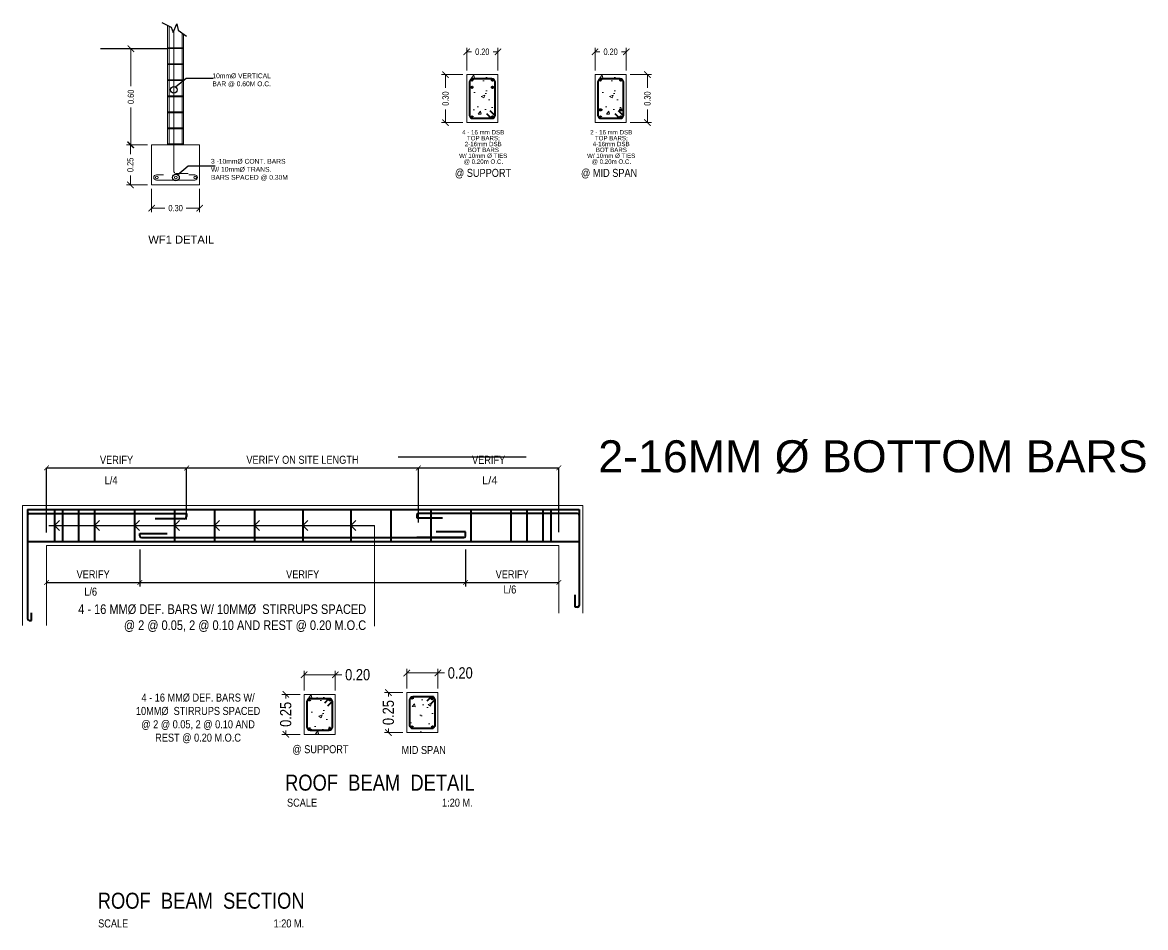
# Model space of a CAD drawing. Header units: metres. Extents: x -460 to 31334, y -1777 to 24987.
# Drawn here: x 163.02 to 170.03, y -801.39 to -795.74 of the extents above; entities that cross this region are included whole.
import ezdxf
from ezdxf import colors
from ezdxf.entities.mleader import LeaderData, LeaderLine
from ezdxf.math import Vec2, Vec3

# ---------------------------------------------------------------- set-up
doc = ezdxf.new("R2010")
doc.units = ezdxf.units.M
doc.header["$MEASUREMENT"] = 0
doc.linetypes.add('CENTER2', pattern=[1.125, 0.75, -0.125, 0.125, -0.125])
doc.layers.get('Defpoints').update_dxf_attribs({"color": 2})
for name, color, linetype in [('01 FURNITURE', 8, 'Continuous'), ('grid', 1, 'CENTER2'), ('text', 3, 'Continuous'), ('wall', 7, 'Continuous')]:
    doc.layers.add(name, color=color, linetype=linetype)
for name, color, linetype, lineweight in [('BARS', 1, 'Continuous', 5), ('DIM2', 1, 'Continuous', 9), ('HATCH', 2, 'Continuous', 5), ('s.roofbeam', 95, 'Continuous', 20), ('TXT', 3, 'Continuous', 30), ('WINDOW', 3, 'Continuous', 15)]:
    doc.layers.add(name, color=color, linetype=linetype, lineweight=lineweight)
doc.styles.add('1-20', font='ARIALN.TTF', dxfattribs={"height": 0.05})
doc.styles.add('ARND', font='')
doc.styles.add('rs', font='ARIALN.TTF')
doc.styles.get("Standard").update_dxf_attribs({"font": 'arial.ttf'})
doc.styles.get('ARND').set_extended_font_data('Arial Rounded MT Bold', bold=True)
doc.dimstyles.new('FOOTING', dxfattribs={"dimtxt": 0.07, "dimasz": 0.04, "dimexe": 0.025, "dimexo": 0.025, "dimgap": 0.025, "dimtad": 0, "dimzin": 0, "dimdsep": 46, "dimtxsty": 'rs', "dimblk": 'ARCHTICK', "dimcen": 0.025, "dimclrd": 106, "dimclre": 67, "dimclrt": 3, "dimadec": 0, "dimazin": 0, "dimtfac": 1, "dimtofl": 0, "dimtmove": 0, "dimatfit": 3, "dimldrblk": 'ARCHTICK', "dimfxl": 0.1, "dimtolj": 1, "dimtzin": 0, "dimlwd": 0, "dimlwe": 0, "dimarcsym": 0})
pattern_1 = [(50, (285.05972, -1113.30092), (0.215178055, -0.01882564), [0.0225, -0.2475]), (355, (285.05972, -1113.30092), (-0.0416254, 0.22565764), [0.018, -0.198]), (100.4514, (285.07765, -1113.3025), (0.17355281, 0.20683186), [0.01912206, -0.21034263]), (46.1842, (285.05972, -1113.24092), (0.32017231, -0.0496557), [0.03375, -0.37125]), (96.6356, (285.0864, -1113.24506), (0.2803988, 0.29223536), [0.0286831, -0.3155139]), (351.1842, (285.05972, -1113.24092), (0.28039858, 0.29223558), [0.027, -0.297]), (21, (285.08972, -1113.25592), (0.17907212, -0.12078567), [0.0225, -0.2475]), (326, (285.08972, -1113.25592), (0.0729946, 0.21754501), [0.018, -0.198]), (71.4514, (285.10464, -1113.26599), (0.25206679, 0.09675915), [0.01912206, -0.21034263]), (37.5, (285.05972, -1113.30092), (0.003647957, 0.099868156), [0, -0.1956, 0, -0.201, 0, -0.19875]), (7.5, (285.05972, -1113.30092), (0.07892086, 0.118323514), [0, -0.1146, 0, -0.1911, 0, -0.07575]), (327.5, (284.99282, -1113.30092), (0.16014673, -0.006766462), [0, -0.075, 0, -0.234, 0, -0.3105]), (317.5, (284.96282, -1113.30092), (0.17495585, 0.030031495), [0, -0.0975, 0, -0.1554, 0, -0.2205])]

# ---------------------------------------------------------------- blocks, each defined once
blk = doc.blocks.new('_ArchTick')
at = {"color": 0, "linetype": 'ByBlock', "const_width": 0.15}
blk.add_lwpolyline([(-0.5, -0.5), (0.5, 0.5)], dxfattribs=at)
blk = doc.blocks.new('*D320')
at = {"color": 67, "lineweight": 0, "transparency": 16777216}
for p, q in [((163.7985, -796.4992), (163.6659, -796.4992)), ((163.7985, -796.7492), (163.6659, -796.7492))]:
    blk.add_line(p, q, dxfattribs=at)
at = {"color": 106, "lineweight": 0, "transparency": 16777216}
for p, q in [((163.6909, -796.4992), (163.6909, -796.5576)), ((163.6909, -796.7492), (163.6909, -796.6907))]:
    blk.add_line(p, q, dxfattribs=at)
at = {"layer": 'Defpoints', "color": 0, "lineweight": 9, "transparency": 16777216}
for p in [(163.8235, -796.4992), (163.6909, -796.7492), (163.8235, -796.7492)]:
    blk.add_point(p, dxfattribs=at)
at = {"color": 106, "lineweight": 0, "transparency": 16777216, "xscale": 0.04, "yscale": 0.04, "zscale": 0.04}
for p, rotation in [((163.6909, -796.4992), 90), ((163.6909, -796.7492), 270)]:
    blk.add_blockref('_ArchTick', p, dxfattribs=dict(at, rotation=rotation))
at = {"color": 3, "transparency": 16777216, "insert": (163.6909, -796.6242), "char_height": 0.07, "attachment_point": 5, "rotation": 90, "style": 'rs'}
blk.add_mtext('\\A1;{\\H0.55556x;0.25}', dxfattribs=at)
blk = doc.blocks.new('*D321')
at = {"color": 67, "lineweight": 0, "transparency": 16777216}
for p, q in [((163.8235, -796.7742), (163.8235, -796.919)), ((164.1235, -796.7742), (164.1235, -796.919))]:
    blk.add_line(p, q, dxfattribs=at)
at = {"color": 106, "lineweight": 0, "transparency": 16777216}
for p, q in [((163.8235, -796.894), (163.9071, -796.894)), ((164.1235, -796.894), (164.0398, -796.894))]:
    blk.add_line(p, q, dxfattribs=at)
at = {"layer": 'Defpoints', "color": 0, "lineweight": 9, "transparency": 16777216}
for p in [(163.8235, -796.7492), (164.1235, -796.7492), (164.1235, -796.894)]:
    blk.add_point(p, dxfattribs=at)
at = {"color": 106, "lineweight": 0, "transparency": 16777216, "xscale": 0.04, "yscale": 0.04, "zscale": 0.04, "rotation": 180}
blk.add_blockref('_ArchTick', (163.8235, -796.894), dxfattribs=at)
at = {"color": 106, "lineweight": 0, "transparency": 16777216, "xscale": 0.04, "yscale": 0.04, "zscale": 0.04}
blk.add_blockref('_ArchTick', (164.1235, -796.894), dxfattribs=at)
at = {"color": 3, "transparency": 16777216, "insert": (163.9735, -796.894), "char_height": 0.07, "attachment_point": 5, "style": 'rs'}
blk.add_mtext('\\A1;{\\H0.55556x;0.30}', dxfattribs=at)
blk = doc.blocks.new('*D309')
at = {"color": 67, "lineweight": 0, "transparency": 16777216}
for p, q in [((163.7242, -795.8992), (163.6692, -795.8992)), ((163.7985, -796.4992), (163.6692, -796.4992))]:
    blk.add_line(p, q, dxfattribs=at)
at = {"color": 106, "lineweight": 0, "transparency": 16777216}
for p, q in [((163.6942, -795.8992), (163.6942, -796.1328)), ((163.6942, -796.4992), (163.6942, -796.2655))]:
    blk.add_line(p, q, dxfattribs=at)
at = {"layer": 'Defpoints', "color": 0, "lineweight": 9, "transparency": 16777216}
for p in [(163.6942, -795.8992), (163.7492, -795.8992), (163.8235, -796.4992)]:
    blk.add_point(p, dxfattribs=at)
at = {"color": 106, "lineweight": 0, "transparency": 16777216, "xscale": 0.04, "yscale": 0.04, "zscale": 0.04}
for p, rotation in [((163.6942, -795.8992), 90), ((163.6942, -796.4992), 270)]:
    blk.add_blockref('_ArchTick', p, dxfattribs=dict(at, rotation=rotation))
at = {"color": 3, "transparency": 16777216, "insert": (163.6942, -796.1992), "char_height": 0.07, "attachment_point": 5, "rotation": 90, "style": 'rs'}
blk.add_mtext('\\A1;{\\H0.55556x;0.60}', dxfattribs=at)
blk = doc.blocks.new('_Open90')
at = {"color": 0, "linetype": 'ByBlock', "lineweight": -2}
for p, q in [((0, 0), (-1, 0)), ((-0.5, 0.5), (0, 0)), ((0, 0), (-0.5, -0.5))]:
    blk.add_line(p, q, dxfattribs=at)
blk = doc.blocks.new('*D368')
at = {"layer": 'Defpoints', "color": 0, "lineweight": 9, "transparency": 16777216}
for p in [(164.9708, -799.8075), (164.7758, -799.9298), (164.9708, -799.9298)]:
    blk.add_point(p, dxfattribs=at)
at = {"layer": 'DIM2', "color": 67, "lineweight": 0, "transparency": 16777216}
for p, q in [((164.7758, -799.9048), (164.7758, -799.7825)), ((164.9708, -799.9048), (164.9708, -799.7825))]:
    blk.add_line(p, q, dxfattribs=at)
at = {"layer": 'DIM2', "color": 106, "lineweight": 0, "transparency": 16777216}
for p, q in [((164.7758, -799.8075), (164.9708, -799.8075)), ((164.9708, -799.8075), (165.0108, -799.8075))]:
    blk.add_line(p, q, dxfattribs=at)
at = {"layer": 'DIM2', "color": 106, "lineweight": 0, "transparency": 16777216, "xscale": 0.04, "yscale": 0.04, "zscale": 0.04, "rotation": 180}
blk.add_blockref('_ArchTick', (164.7758, -799.8075), dxfattribs=at)
at = {"layer": 'DIM2', "color": 106, "lineweight": 0, "transparency": 16777216, "xscale": 0.04, "yscale": 0.04, "zscale": 0.04}
blk.add_blockref('_ArchTick', (164.9708, -799.8075), dxfattribs=at)
at = {"layer": 'DIM2', "color": 3, "transparency": 16777216, "insert": (165.1102, -799.8075), "char_height": 0.07, "attachment_point": 5, "style": 'rs'}
blk.add_mtext('\\A1;0.20', dxfattribs=at)
blk = doc.blocks.new('*D369')
at = {"layer": 'Defpoints', "color": 0, "lineweight": 9, "transparency": 16777216}
for p in [(164.7758, -799.9298), (164.6613, -800.1798), (164.7758, -800.1798)]:
    blk.add_point(p, dxfattribs=at)
at = {"layer": 'DIM2', "color": 67, "lineweight": 0, "transparency": 16777216}
for p, q in [((164.7508, -799.9298), (164.6363, -799.9298)), ((164.7508, -800.1798), (164.6363, -800.1798))]:
    blk.add_line(p, q, dxfattribs=at)
at = {"layer": 'DIM2', "color": 106, "lineweight": 0, "transparency": 16777216}
for p, q in [((164.6613, -799.9298), (164.6613, -799.955)), ((164.6613, -800.1798), (164.6613, -800.1546))]:
    blk.add_line(p, q, dxfattribs=at)
at = {"layer": 'DIM2', "color": 106, "lineweight": 0, "transparency": 16777216, "xscale": 0.04, "yscale": 0.04, "zscale": 0.04}
for p, rotation in [((164.6613, -799.9298), 90), ((164.6613, -800.1798), 270)]:
    blk.add_blockref('_ArchTick', p, dxfattribs=dict(at, rotation=rotation))
at = {"layer": 'DIM2', "color": 3, "transparency": 16777216, "insert": (164.6613, -800.0548), "char_height": 0.07, "attachment_point": 5, "rotation": 90, "style": 'rs'}
blk.add_mtext('\\A1;0.25', dxfattribs=at)
blk = doc.blocks.new('*D370')
at = {"layer": 'Defpoints', "color": 0, "lineweight": 9, "transparency": 16777216}
for p in [(165.6117, -799.7964), (165.4167, -799.9187), (165.6117, -799.9187)]:
    blk.add_point(p, dxfattribs=at)
at = {"layer": 'DIM2', "color": 67, "lineweight": 0, "transparency": 16777216}
for p, q in [((165.4167, -799.8937), (165.4167, -799.7714)), ((165.6117, -799.8937), (165.6117, -799.7714))]:
    blk.add_line(p, q, dxfattribs=at)
at = {"layer": 'DIM2', "color": 106, "lineweight": 0, "transparency": 16777216}
for p, q in [((165.4167, -799.7964), (165.6117, -799.7964)), ((165.6117, -799.7964), (165.6517, -799.7964))]:
    blk.add_line(p, q, dxfattribs=at)
at = {"layer": 'DIM2', "color": 106, "lineweight": 0, "transparency": 16777216, "xscale": 0.04, "yscale": 0.04, "zscale": 0.04, "rotation": 180}
blk.add_blockref('_ArchTick', (165.4167, -799.7964), dxfattribs=at)
at = {"layer": 'DIM2', "color": 106, "lineweight": 0, "transparency": 16777216, "xscale": 0.04, "yscale": 0.04, "zscale": 0.04}
blk.add_blockref('_ArchTick', (165.6117, -799.7964), dxfattribs=at)
at = {"layer": 'DIM2', "color": 3, "transparency": 16777216, "insert": (165.7511, -799.7964), "char_height": 0.07, "attachment_point": 5, "style": 'rs'}
blk.add_mtext('\\A1;0.20', dxfattribs=at)
blk = doc.blocks.new('*D371')
at = {"layer": 'Defpoints', "color": 0, "lineweight": 9, "transparency": 16777216}
for p in [(165.4167, -799.9187), (165.3022, -800.1686), (165.4167, -800.1686)]:
    blk.add_point(p, dxfattribs=at)
at = {"layer": 'DIM2', "color": 67, "lineweight": 0, "transparency": 16777216}
for p, q in [((165.3917, -799.9187), (165.2772, -799.9187)), ((165.3917, -800.1686), (165.2772, -800.1686))]:
    blk.add_line(p, q, dxfattribs=at)
at = {"layer": 'DIM2', "color": 106, "lineweight": 0, "transparency": 16777216}
for p, q in [((165.3022, -799.9187), (165.3022, -799.9439)), ((165.3022, -800.1686), (165.3022, -800.1434))]:
    blk.add_line(p, q, dxfattribs=at)
at = {"layer": 'DIM2', "color": 106, "lineweight": 0, "transparency": 16777216, "xscale": 0.04, "yscale": 0.04, "zscale": 0.04}
for p, rotation in [((165.3022, -799.9187), 90), ((165.3022, -800.1686), 270)]:
    blk.add_blockref('_ArchTick', p, dxfattribs=dict(at, rotation=rotation))
at = {"layer": 'DIM2', "color": 3, "transparency": 16777216, "insert": (165.3022, -800.0437), "char_height": 0.07, "attachment_point": 5, "rotation": 90, "style": 'rs'}
blk.add_mtext('\\A1;0.25', dxfattribs=at)
blk = doc.blocks.new('*D644')
at = {"color": 67, "lineweight": 0, "transparency": 16777216}
for p, q in [((165.7913, -796.0355), (165.7913, -795.8931)), ((165.9863, -796.0355), (165.9863, -795.8931))]:
    blk.add_line(p, q, dxfattribs=at)
at = {"color": 106, "lineweight": 0, "transparency": 16777216}
for p, q in [((165.7913, -795.9181), (165.8213, -795.9181)), ((165.9863, -795.9181), (165.9564, -795.9181))]:
    blk.add_line(p, q, dxfattribs=at)
at = {"layer": 'Defpoints', "color": 0, "transparency": 16777216}
for p in [(165.9863, -795.9181), (165.7913, -796.0605), (165.9863, -796.0605)]:
    blk.add_point(p, dxfattribs=at)
at = {"color": 106, "lineweight": 0, "transparency": 16777216, "xscale": 0.04, "yscale": 0.04, "zscale": 0.04, "rotation": 180}
blk.add_blockref('_ArchTick', (165.7913, -795.9181), dxfattribs=at)
at = {"color": 106, "lineweight": 0, "transparency": 16777216, "xscale": 0.04, "yscale": 0.04, "zscale": 0.04}
blk.add_blockref('_ArchTick', (165.9863, -795.9181), dxfattribs=at)
at = {"color": 3, "transparency": 16777216, "insert": (165.8888, -795.9181), "char_height": 0.07, "attachment_point": 5, "style": 'rs'}
blk.add_mtext('\\A1;{\\H0.57143x;0.20}', dxfattribs=at)
blk = doc.blocks.new('*D645')
at = {"color": 67, "lineweight": 0, "transparency": 16777216}
for p, q in [((165.7663, -796.0605), (165.6343, -796.0605)), ((165.7663, -796.3605), (165.6343, -796.3605))]:
    blk.add_line(p, q, dxfattribs=at)
at = {"color": 106, "lineweight": 0, "transparency": 16777216}
for p, q in [((165.6593, -796.0605), (165.6593, -796.143)), ((165.6593, -796.3605), (165.6593, -796.2781))]:
    blk.add_line(p, q, dxfattribs=at)
at = {"layer": 'Defpoints', "color": 0, "transparency": 16777216}
for p in [(165.7913, -796.0605), (165.6593, -796.3605), (165.7913, -796.3605)]:
    blk.add_point(p, dxfattribs=at)
at = {"color": 106, "lineweight": 0, "transparency": 16777216, "xscale": 0.04, "yscale": 0.04, "zscale": 0.04}
for p, rotation in [((165.6593, -796.0605), 90), ((165.6593, -796.3605), 270)]:
    blk.add_blockref('_ArchTick', p, dxfattribs=dict(at, rotation=rotation))
at = {"color": 3, "transparency": 16777216, "insert": (165.6593, -796.2105), "char_height": 0.07, "attachment_point": 5, "rotation": 90, "style": 'rs'}
blk.add_mtext('\\A1;{\\H0.57143x;0.30}', dxfattribs=at)
blk = doc.blocks.new('_None')
blk = doc.blocks.new('*D1059')
at = {"color": 67, "lineweight": 0, "transparency": 16777216}
for p, q in [((166.5928, -796.0355), (166.5928, -795.8931)), ((166.7878, -796.0355), (166.7878, -795.8931))]:
    blk.add_line(p, q, dxfattribs=at)
at = {"color": 106, "lineweight": 0, "transparency": 16777216}
for p, q in [((166.5928, -795.9181), (166.6227, -795.9181)), ((166.7878, -795.9181), (166.7578, -795.9181))]:
    blk.add_line(p, q, dxfattribs=at)
at = {"layer": 'Defpoints', "color": 0, "transparency": 16777216}
for p in [(166.7878, -795.9181), (166.5928, -796.0605), (166.7878, -796.0605)]:
    blk.add_point(p, dxfattribs=at)
at = {"color": 106, "lineweight": 0, "transparency": 16777216, "xscale": 0.04, "yscale": 0.04, "zscale": 0.04, "rotation": 180}
blk.add_blockref('_ArchTick', (166.5928, -795.9181), dxfattribs=at)
at = {"color": 106, "lineweight": 0, "transparency": 16777216, "xscale": 0.04, "yscale": 0.04, "zscale": 0.04}
blk.add_blockref('_ArchTick', (166.7878, -795.9181), dxfattribs=at)
at = {"color": 3, "transparency": 16777216, "insert": (166.6903, -795.9181), "char_height": 0.07, "attachment_point": 5, "style": 'rs'}
blk.add_mtext('\\A1;{\\H0.57143x;0.20}', dxfattribs=at)
blk = doc.blocks.new('*D1060')
at = {"color": 67, "lineweight": 0, "transparency": 16777216}
for p, q in [((166.8128, -796.0605), (166.9448, -796.0605)), ((166.8128, -796.3605), (166.9448, -796.3605))]:
    blk.add_line(p, q, dxfattribs=at)
at = {"color": 106, "lineweight": 0, "transparency": 16777216}
for p, q in [((166.9198, -796.0605), (166.9198, -796.143)), ((166.9198, -796.3605), (166.9198, -796.2781))]:
    blk.add_line(p, q, dxfattribs=at)
at = {"layer": 'Defpoints', "color": 0, "transparency": 16777216}
for p in [(166.7878, -796.0605), (166.7878, -796.3605), (166.9198, -796.3605)]:
    blk.add_point(p, dxfattribs=at)
at = {"color": 106, "lineweight": 0, "transparency": 16777216, "xscale": 0.04, "yscale": 0.04, "zscale": 0.04}
for p, rotation in [((166.9198, -796.0605), 90), ((166.9198, -796.3605), 270)]:
    blk.add_blockref('_ArchTick', p, dxfattribs=dict(at, rotation=rotation))
at = {"color": 3, "transparency": 16777216, "insert": (166.9198, -796.2105), "char_height": 0.07, "attachment_point": 5, "rotation": 90, "style": 'rs'}
blk.add_mtext('\\A1;{\\H0.57143x;0.30}', dxfattribs=at)

msp = doc.modelspace()

# ---------------------------------------------------------------- hatches: boundary and pattern name
at = {"layer": 'HATCH', "linetype": 'Continuous'}
h = msp.add_hatch(dxfattribs=at)
h.set_pattern_fill('AR-CONC', color=256, scale=0.03, style=0)
h.set_pattern_definition([(50, (286.07527, -1109.43166), (0.215178055, -0.01882564), [0.0225, -0.2475]), (355, (286.07527, -1109.43166), (-0.0416254, 0.22565764), [0.018, -0.198]), (100.4514, (286.0932, -1109.43323), (0.17355281, 0.20683186), [0.01912206, -0.21034263]), (46.1842, (286.07527, -1109.37166), (0.32017231, -0.0496557), [0.03375, -0.37125]), (96.6356, (286.10195, -1109.3758), (0.2803988, 0.29223536), [0.0286831, -0.3155139]), (351.1842, (286.07527, -1109.37166), (0.28039858, 0.29223558), [0.027, -0.297]), (21, (286.10527, -1109.38666), (0.17907212, -0.12078567), [0.0225, -0.2475]), (326, (286.10527, -1109.38666), (0.0729946, 0.21754501), [0.018, -0.198]), (71.4514, (286.1202, -1109.39673), (0.25206679, 0.09675915), [0.01912206, -0.21034263]), (37.5, (286.07527, -1109.43166), (0.003647957, 0.099868156), [0, -0.1956, 0, -0.201, 0, -0.19875]), (7.5, (286.07527, -1109.43166), (0.07892086, 0.118323514), [0, -0.1146, 0, -0.1911, 0, -0.07575]), (327.5, (286.00837, -1109.43166), (0.16014673, -0.006766462), [0, -0.075, 0, -0.234, 0, -0.3105]), (317.5, (285.97837, -1109.43166), (0.17495585, 0.030031495), [0, -0.0975, 0, -0.1554, 0, -0.2205])])
h.paths.add_polyline_path([(165.79131, -796.36052), (165.98631, -796.36054), (165.98631, -796.06054), (165.79131, -796.06054)])
h = msp.add_hatch(color=8, dxfattribs=at)
h.set_gradient(color1=(128, 128, 128), one_color=1, tint=1)
h.paths.add_polyline_path([(165.82976, -796.09457, 1), (165.81976, -796.09457, 1)])
h.paths.add_polyline_path([(165.95786, -796.09457, 1), (165.94786, -796.09457, 1)])
h = msp.add_hatch(dxfattribs=at)
h.set_pattern_fill('AR-CONC', color=256, scale=0.03, style=0)
h.set_pattern_definition([(50, (286.87672, -1109.43166), (0.215178055, -0.01882564), [0.0225, -0.2475]), (355, (286.87672, -1109.43166), (-0.0416254, 0.22565764), [0.018, -0.198]), (100.4514, (286.89465, -1109.43323), (0.17355281, 0.20683186), [0.01912206, -0.21034263]), (46.1842, (286.87672, -1109.37166), (0.32017231, -0.0496557), [0.03375, -0.37125]), (96.6356, (286.9034, -1109.3758), (0.2803988, 0.29223536), [0.0286831, -0.3155139]), (351.1842, (286.8767, -1109.37166), (0.28039858, 0.29223558), [0.027, -0.297]), (21, (286.90672, -1109.38666), (0.17907212, -0.12078567), [0.0225, -0.2475]), (326, (286.90672, -1109.38666), (0.0729946, 0.21754501), [0.018, -0.198]), (71.4514, (286.92164, -1109.39673), (0.25206679, 0.09675915), [0.01912206, -0.21034263]), (37.5, (286.87672, -1109.43166), (0.003647957, 0.099868156), [0, -0.1956, 0, -0.201, 0, -0.19875]), (7.5, (286.87672, -1109.43166), (0.07892086, 0.118323514), [0, -0.1146, 0, -0.1911, 0, -0.07575]), (327.5, (286.80982, -1109.43166), (0.16014673, -0.006766462), [0, -0.075, 0, -0.234, 0, -0.3105]), (317.5, (286.77982, -1109.43166), (0.17495585, 0.030031495), [0, -0.0975, 0, -0.1554, 0, -0.2205])])
h.paths.add_polyline_path([(166.59276, -796.36052), (166.78776, -796.36054), (166.78776, -796.06054), (166.59276, -796.06054)])
h = msp.add_hatch(color=8, dxfattribs=at)
h.set_gradient(color1=(128, 128, 128), one_color=1, tint=1)
h.paths.add_polyline_path([(166.63121, -796.09457, 1), (166.62121, -796.09457, 1)])
h.paths.add_polyline_path([(166.75931, -796.09457, 1), (166.74931, -796.09457, 1)])
h = msp.add_hatch(color=8, dxfattribs=at)
h.set_gradient(color1=(128, 128, 128), one_color=1, tint=1)
h.paths.add_polyline_path([(165.82976, -796.14055, 1), (165.81976, -796.14055, 1)])
h.paths.add_polyline_path([(165.95786, -796.14055, 1), (165.94786, -796.14055, 1)])
h = msp.add_hatch(color=8, dxfattribs=at)
h.set_gradient(color1=(128, 128, 128), one_color=1, tint=1)
h.paths.add_polyline_path([(165.82976, -796.32589, 1), (165.81976, -796.32589, 1)])
h = msp.add_hatch(dxfattribs=at)
h.set_pattern_fill('ANSI31', color=256, style=0)
h.set_pattern_definition([(45, (286.07527, -1109.48166), (-0.088388348, 0.088388348), [])])
h.paths.add_polyline_path([(165.95786, -796.32589, 1), (165.94786, -796.32589, 1)])
h = msp.add_hatch(color=8, dxfattribs=at)
h.set_gradient(color1=(128, 128, 128), one_color=1, tint=1)
h.paths.add_polyline_path([(165.95786, -796.32589, 1), (165.94786, -796.32589, 1)])
h = msp.add_hatch(color=8, dxfattribs=at)
h.set_gradient(color1=(128, 128, 128), one_color=1, tint=1)
h.paths.add_polyline_path([(166.63121, -796.28053, -1), (166.62121, -796.28053, -1)])
h.paths.add_polyline_path([(166.75931, -796.28053, -1), (166.74931, -796.28053, -1)])
h = msp.add_hatch(color=8, dxfattribs=at)
h.set_gradient(color1=(128, 128, 128), one_color=1, tint=1)
h.paths.add_polyline_path([(166.63121, -796.32589, 1), (166.62121, -796.32589, 1)])
h = msp.add_hatch(dxfattribs=at)
h.set_pattern_fill('ANSI31', color=256, style=0)
h.set_pattern_definition([(45, (286.87672, -1109.48166), (-0.088388348, 0.088388348), [])])
h.paths.add_polyline_path([(166.75931, -796.32589, 1), (166.74931, -796.32589, 1)])
h = msp.add_hatch(color=8, dxfattribs=at)
h.set_gradient(color1=(128, 128, 128), one_color=1, tint=1)
h.paths.add_polyline_path([(166.75931, -796.32589, 1), (166.74931, -796.32589, 1)])
h = msp.add_hatch(dxfattribs=at)
h.set_pattern_fill('AR-CONC', color=256, scale=0.03, style=0)
h.set_pattern_definition(pattern_1)
h.paths.add_polyline_path([(164.77576, -800.17978), (164.97076, -800.1798), (164.97076, -799.9298), (164.77576, -799.9298)])
h = msp.add_hatch(color=8, dxfattribs=at)
h.set_gradient(color1=(128, 128, 128), one_color=1, tint=1)
h.paths.add_polyline_path([(164.81421, -799.96383, 1), (164.80421, -799.96383, 1)])
h.paths.add_polyline_path([(164.94232, -799.96383, 1), (164.93232, -799.96383, 1)])
h = msp.add_hatch(dxfattribs=at)
h.set_pattern_fill('AR-CONC', color=256, scale=0.03, style=0)
h.set_pattern_definition(pattern_1)
h.paths.add_polyline_path([(165.41666, -800.16864), (165.61166, -800.16867), (165.61166, -799.91867), (165.41666, -799.91867)])
h = msp.add_hatch(color=8, dxfattribs=at)
h.set_gradient(color1=(128, 128, 128), one_color=1, tint=1)
h.paths.add_polyline_path([(165.45511, -799.95269, 1), (165.44511, -799.95269, 1)])
h = msp.add_hatch(color=8, dxfattribs=at)
h.set_gradient(color1=(128, 128, 128), one_color=1, tint=1)
h.paths.add_polyline_path([(165.58085, -799.9571, 1), (165.57085, -799.9571, 1)])
h = msp.add_hatch(color=8, dxfattribs=at)
h.set_gradient(color1=(128, 128, 128), one_color=1, tint=1)
h.paths.add_polyline_path([(164.81421, -800.14515, 1), (164.80421, -800.14515, 1)])
h = msp.add_hatch(dxfattribs=at)
h.set_pattern_fill('ANSI31', color=256, style=0)
h.set_pattern_definition([(45, (285.05972, -1113.30092), (-0.088388348, 0.088388348), [])])
h.paths.add_polyline_path([(164.94232, -800.14515, 1), (164.93232, -800.14515, 1)])
h = msp.add_hatch(color=8, dxfattribs=at)
h.set_gradient(color1=(128, 128, 128), one_color=1, tint=1)
h.paths.add_polyline_path([(164.94232, -800.14515, 1), (164.93232, -800.14515, 1)])
h = msp.add_hatch(color=8, dxfattribs=at)
h.set_gradient(color1=(128, 128, 128), one_color=1, tint=1)
h.paths.add_polyline_path([(165.45511, -800.13402, 1), (165.44511, -800.13402, 1)])
h.paths.add_polyline_path([(165.58322, -800.13402, 1), (165.57322, -800.13402, 1)])

# ---------------------------------------------------------------- linework, layer by layer
at = {"color": 1}
for p, q in [((163.16709, -798.51616), (164.04209, -798.51616)), ((163.16709, -798.9192), (163.16709, -798.51616)), ((164.04209, -798.51616), (165.48959, -798.51616)), ((164.04209, -798.68546), (164.04209, -798.51616)), ((164.04209, -798.83882), (164.04209, -798.51616)), ((165.48959, -798.51616), (166.36709, -798.51616)), ((165.48959, -798.68546), (165.48959, -798.51616)), ((165.48959, -798.85793), (165.48959, -798.51616)), ((166.36709, -798.917), (166.36709, -798.51616)), ((163.75009, -799.02537), (163.75009, -799.25583)), ((163.75009, -799.02537), (163.75009, -799.25583)), ((165.78409, -799.02537), (165.78409, -799.25583)), ((165.78409, -799.02537), (165.78409, -799.25583)), ((163.16709, -799.23083), (163.75009, -799.23083)), ((163.75009, -799.23083), (165.78409, -799.23083)), ((165.78409, -799.23083), (166.36709, -799.23083))]:
    msp.add_line(p, q, dxfattribs=at)
at = {"layer": '01 FURNITURE'}
for p, q in [((163.88733, -795.735), (163.94494, -795.76415)), ((163.94494, -795.76415), (163.95799, -795.79714)), ((163.95799, -795.79714), (163.98103, -795.74421)), ((163.98103, -795.74421), (163.99025, -795.78256)), ((163.99025, -795.78256), (164.04171, -795.82092)), ((163.92347, -795.89918), (163.50357, -795.89918)), ((163.97269, -796.13787), (164.03907, -796.08304)), ((164.03907, -796.08304), (164.20734, -796.08304)), ((163.98583, -796.68529), (164.05221, -796.63046)), ((164.05221, -796.63046), (164.22048, -796.63046))]:
    msp.add_line(p, q, dxfattribs=at)
for centre in [(163.96243, -796.1559), (163.97557, -796.70332)]:
    msp.add_circle(centre, 0.02075, dxfattribs=at)
at = {"layer": 'BARS'}
for centre, radius in [((163.85557, -796.70332), 0.00838), ((163.97557, -796.70332), 0.00836), ((164.09557, -796.70332), 0.00791)]:
    msp.add_circle(centre, radius, dxfattribs=at)
at = {"layer": 'DIM2'}
msp.add_line((165.21481, -798.87579), (165.21481, -799.50396), dxfattribs=at)
at = {"layer": 'grid', "linetype": 'Continuous'}
msp.add_line((163.18235, -798.87579), (165.21481, -798.87579), dxfattribs=at)
at = {"layer": 's.roofbeam'}
for p, q in [((163.92347, -796.49918), (163.92347, -795.75329)), ((163.93347, -796.49918), (163.93347, -795.75835)), ((163.96243, -796.66224), (163.96243, -795.78695)), ((164.01347, -796.49918), (164.01347, -795.79987)), ((164.02347, -796.49918), (164.02347, -795.80732)), ((163.92347, -795.89327), (164.02347, -795.89327)), ((163.92347, -795.89827), (164.02347, -795.89827)), ((163.92347, -795.99327), (164.02347, -795.99327)), ((163.92347, -795.99827), (164.02347, -795.99827)), ((163.92347, -796.09327), (164.02347, -796.09327)), ((163.92347, -796.09827), (164.02347, -796.09827)), ((163.92347, -796.19327), (164.02347, -796.19327)), ((163.92347, -796.19827), (164.02347, -796.19827)), ((163.92347, -796.29327), (164.02347, -796.29327)), ((163.92347, -796.29827), (164.02347, -796.29827)), ((163.92347, -796.39327), (164.02347, -796.39327)), ((163.92347, -796.39827), (164.02347, -796.39827)), ((163.92347, -796.49327), (164.02347, -796.49327)), ((163.92347, -796.49827), (164.02347, -796.49827))]:
    msp.add_line(p, q, dxfattribs=at)
msp.add_lwpolyline([(163.82347, -796.74918), (164.12347, -796.74918), (164.12347, -796.49918), (163.82347, -796.49918)], close=True, dxfattribs=at)
for points in [[(163.9744, -796.67724), (164.05208, -796.67724)], [(163.85347, -796.68604), (163.8978, -796.68604)], [(163.85347, -796.71918), (164.09347, -796.71918)], [(164.05537, -796.68604), (164.09347, -796.68604)]]:
    msp.add_lwpolyline(points, dxfattribs=at)
for centre, radius, start, end in [((163.97781, -796.66224), 0.01539, 180, 257.174586), ((163.85347, -796.70261), 0.01657, 90, 270), ((164.09347, -796.70261), 0.01657, 270, 90)]:
    msp.add_arc(centre, radius, start, end, dxfattribs=at)
at = {"layer": 'wall', "lineweight": 40}
for p, q in [((165.94631, -796.33554), (165.91801, -796.30638)), ((165.96631, -796.31554), (165.93801, -796.28638)), ((166.74776, -796.33554), (166.71946, -796.30638)), ((166.76776, -796.31554), (166.73946, -796.28638)), ((163.04926, -798.77537), (166.49358, -798.77537)), ((163.04926, -798.77537), (163.04926, -799.45823)), ((163.21709, -798.77537), (163.21709, -798.97537)), ((163.26709, -798.77537), (163.26709, -798.97537)), ((163.36709, -798.77537), (163.36709, -798.97537)), ((163.46709, -798.77537), (163.46709, -798.97537)), ((163.71709, -798.77537), (163.71709, -798.97537)), ((163.71709, -798.77537), (163.71709, -798.97537)), ((163.96709, -798.77537), (163.96709, -798.97537)), ((164.21709, -798.77537), (164.21709, -798.97537)), ((164.46709, -798.77537), (164.46709, -798.97537)), ((164.76701, -798.77537), (164.76701, -798.97537)), ((165.06709, -798.77537), (165.06709, -798.97537)), ((165.31709, -798.77537), (165.31709, -798.97537)), ((165.56709, -798.77537), (165.56709, -798.97537)), ((165.81709, -798.77537), (165.81709, -798.97537)), ((166.06709, -798.77537), (166.06709, -798.97537)), ((166.16709, -798.77537), (166.16709, -798.97537)), ((166.26709, -798.77537), (166.26709, -798.97537)), ((166.31709, -798.77537), (166.31709, -798.97537)), ((166.49358, -798.77537), (166.49358, -799.37495)), ((163.05926, -798.80037), (164.04209, -798.80037)), ((164.02488, -798.83365), (163.84603, -798.83365)), ((164.04209, -798.80037), (164.04209, -798.82009)), ((164.04209, -798.82009), (164.04209, -798.80037)), ((165.47959, -798.81037), (165.47959, -798.82714)), ((165.47959, -798.82714), (165.64091, -798.82714)), ((166.48358, -798.80037), (165.48959, -798.80037)), ((165.78409, -798.91595), (165.59974, -798.91595)), ((165.78409, -798.94037), (165.78409, -798.91595)), ((163.04926, -798.97537), (166.49358, -798.97537)), ((163.75009, -798.94037), (163.75009, -798.92462)), ((163.75009, -798.92462), (163.91975, -798.92462)), ((163.76009, -798.95037), (164.04209, -798.95037)), ((163.76009, -798.95037), (165.77409, -798.95037)), ((165.77409, -798.95037), (165.47959, -798.95037)), ((166.46799, -799.38495), (166.46799, -799.30824)), ((166.48358, -799.38495), (166.46799, -799.38495)), ((163.05926, -799.46823), (163.07271, -799.46823)), ((163.07271, -799.46823), (163.07271, -799.42135)), ((164.93076, -799.9548), (164.90247, -799.98397)), ((164.95076, -799.9748), (164.92247, -800.00397)), ((165.57166, -799.94367), (165.54337, -799.97283)), ((165.59166, -799.96367), (165.56337, -799.99283))]:
    msp.add_line(p, q, dxfattribs=at)
for points in [[(165.96631, -796.31554, -0.4142136), (165.94631, -796.33554), (165.83131, -796.33554, -0.4142136), (165.81131, -796.31554), (165.81131, -796.10554, -0.4142136), (165.83131, -796.08554), (165.94631, -796.08554, -0.4142136), (165.96631, -796.10554)], [(166.76776, -796.31554, -0.4142136), (166.74776, -796.33554), (166.63276, -796.33554, -0.4142136), (166.61276, -796.31554), (166.61276, -796.10554, -0.4142136), (166.63276, -796.08554), (166.74776, -796.08554, -0.4142136), (166.76776, -796.10554)], [(164.81576, -799.9548), (164.93076, -799.9548, -0.4142136), (164.95076, -799.9748), (164.95076, -800.1348, -0.4142136), (164.93076, -800.1548), (164.81576, -800.1548, -0.4142136), (164.79576, -800.1348), (164.79576, -799.9748, -0.4142136)], [(165.45666, -799.94367), (165.57166, -799.94367, -0.4142136), (165.59166, -799.96367), (165.59166, -800.12367, -0.4142136), (165.57166, -800.14367), (165.45666, -800.14367, -0.4142136), (165.43666, -800.12367), (165.43666, -799.96367, -0.4142136)]]:
    msp.add_lwpolyline(points, format="xyb", close=True, dxfattribs=at)
for centre in [(165.82476, -796.09457), (165.95286, -796.09457), (166.62621, -796.09457), (166.75431, -796.09457), (165.82476, -796.14055), (165.95286, -796.14055), (165.82476, -796.32589), (165.95286, -796.32589), (166.62621, -796.28053), (166.62621, -796.32589), (166.75431, -796.28053), (166.75431, -796.32589), (164.80921, -799.96383), (164.93732, -799.96383), (165.45011, -799.95269), (165.57585, -799.9571), (164.80921, -800.14515), (164.93732, -800.14515), (165.45011, -800.13402), (165.57822, -800.13402)]:
    msp.add_circle(centre, 0.005, dxfattribs=at)
for centre, radius, start, end in [((163.05926, -798.81037), 0.01, 90, 180), ((164.02038, -798.81023), 0.02385, 280.891203, 335.586751), ((165.48959, -798.81037), 0.01, 90, 180), ((166.48358, -798.81037), 0.01, 0, 90), ((163.76009, -798.94037), 0.01, 180, 270), ((165.77409, -798.94037), 0.01, 270, 0), ((166.48358, -799.37495), 0.01, 270, 0), ((163.05926, -799.45823), 0.01, 180, 270)]:
    msp.add_arc(centre, radius, start, end, dxfattribs=at)
at = {"layer": 'WINDOW'}
for p, q in [((165.79131, -796.31052), (165.79131, -796.06052)), ((165.79131, -796.36052), (165.79131, -796.06052)), ((165.79131, -796.06054), (165.98631, -796.06054)), ((165.98631, -796.06054), (165.98631, -796.31054)), ((165.98631, -796.06054), (165.98631, -796.36054)), ((166.59276, -796.31052), (166.59276, -796.06052)), ((166.59276, -796.36052), (166.59276, -796.06052)), ((166.59276, -796.06054), (166.78776, -796.06054)), ((166.78776, -796.06054), (166.78776, -796.31054)), ((166.78776, -796.06054), (166.78776, -796.36054)), ((165.98631, -796.36054), (165.79131, -796.36052)), ((166.78776, -796.36054), (166.59276, -796.36052)), ((163.01709, -798.75037), (166.51709, -798.75037)), ((163.01709, -798.75037), (163.01709, -799.49942)), ((166.51709, -798.75037), (166.51709, -799.42387)), ((163.16709, -799.00037), (166.36709, -799.00037)), ((163.16709, -799.00037), (163.16709, -799.49942)), ((166.36709, -799.00037), (166.36709, -799.42387)), ((166.36709, -799.02537), (166.36709, -799.25583)), ((164.77576, -800.17978), (164.77576, -799.92978)), ((164.77576, -800.17978), (164.77576, -799.92978)), ((164.77576, -799.9298), (164.97076, -799.9298)), ((164.97076, -799.9298), (164.97076, -800.1798)), ((164.97076, -799.9298), (164.97076, -800.1798)), ((165.41666, -800.16864), (165.41666, -799.91864)), ((165.41666, -800.16864), (165.41666, -799.91864)), ((165.41666, -799.91867), (165.61166, -799.91867)), ((165.61166, -799.91867), (165.61166, -800.16867)), ((165.61166, -799.91867), (165.61166, -800.16867)), ((164.97076, -800.1798), (164.77576, -800.17978)), ((165.61166, -800.16867), (165.41666, -800.16864))]:
    msp.add_line(p, q, dxfattribs=at)
at = {"layer": 'WINDOW', "color": 1}
msp.add_line((163.16709, -799.02537), (163.16709, -799.25583), dxfattribs=at)

# ---------------------------------------------------------------- block references
at = {"color": 1, "rotation": 180}
for name, p, xscale, yscale, zscale in [('_ArchTick', (163.16709, -798.51616), 0.02999999999997272, 0.02999999999997272, 0.02999999999997272), ('_ArchTick', (164.04209, -798.51616), 0.02999999999997272, 0.02999999999997272, 0.02999999999997272), ('_ArchTick', (165.48959, -798.51616), 0.02999999999997272, 0.02999999999997272, 0.02999999999997272), ('_Open90', (163.21709, -798.87579), 0.0625, 0.0625, 0.0625), ('_Open90', (163.46709, -798.87579), 0.0625, 0.0625, 0.0625), ('_Open90', (163.71709, -798.87579), 0.0625, 0.0625, 0.0625), ('_Open90', (163.96709, -798.87579), 0.0625, 0.0625, 0.0625), ('_Open90', (164.21709, -798.87579), 0.0625, 0.0625, 0.0625), ('_Open90', (164.46709, -798.87579), 0.0625, 0.0625, 0.0625), ('_Open90', (164.76701, -798.87579), 0.0625, 0.0625, 0.0625), ('_Open90', (165.06709, -798.87579), 0.0625, 0.0625, 0.0625), ('_ArchTick', (163.16709, -799.23083), 0.02999999999997272, 0.02999999999997272, 0.02999999999997272), ('_ArchTick', (163.75009, -799.23083), 0.02999999999997272, 0.02999999999997272, 0.02999999999997272), ('_ArchTick', (165.78409, -799.23083), 0.02999999999997272, 0.02999999999997272, 0.02999999999997272)]:
    msp.add_blockref(name, p, dxfattribs=dict(at, xscale=xscale, yscale=yscale, zscale=zscale))
at = {"color": 1, "xscale": 0.02999999999997272, "yscale": 0.02999999999997272, "zscale": 0.02999999999997272}
for p in [(164.04209, -798.51616), (165.48959, -798.51616), (166.36709, -798.51616), (163.75009, -799.23083), (165.78409, -799.23083), (166.36709, -799.23083)]:
    msp.add_blockref('_ArchTick', p, dxfattribs=at)

# ---------------------------------------------------------------- texts
at = {"layer": 'text', "attachment_point": 1}
for s, width, insert, char_height in [('10mmØ VERTICAL BAR @ 0.60M O.C.', 0.3685228, (164.20299, -796.05302), 0.03), ('3 -10mmØ CONT. BARS W/ 10mmØ TRANS. BARS SPACED @ 0.30M', 0.479812, (164.19439, -796.58674), 0.03), ('WF1 DETAIL', 0.4954182, (163.80303, -797.06562), 0.05)]:
    msp.add_mtext_dynamic_manual_height_columns(s, width=width, gutter_width=1, heights=[0], dxfattribs=dict(at, insert=insert, char_height=char_height))
at = {"layer": 'text', "char_height": 0.0275, "width": 0.3529985, "attachment_point": 7, "line_spacing_factor": 0.8}
for s, insert in [('\\pi0.04647;4 - 16 mm DSB \\P\\pi0.07619;TOP BARS; \\P\\pi0.0628;2-16mm DSB \\P\\pi0.08178;BOT BARS\\P\\pi0.02726;W/ 10mm Ø TIES\\P\\pi0.05616;@ 0.20m O.C.', (165.7167, -796.62313)), ('\\pi0.04679;2 - 16 mm DSB \\P\\pi0.07619;TOP BARS; \\P\\pi0.06248;4-16mm DSB \\P\\pi0.08178;BOT BARS\\P\\pi0.02726;W/ 10mm Ø TIES\\P\\pi0.05616;@ 0.20m O.C.', (166.51587, -796.62313))]:
    msp.add_mtext(s, dxfattribs=dict(at, insert=insert))
at = {"layer": 'TXT', "color": 82, "attachment_point": 5, "style": 'rs'}
for s, insert, char_height in [('{\\fArial Narrow|b0|i0|c0|p34;\\C3;@ SUPPORT}', (165.8934, -796.67923), 0.05), ('{\\C3;@ MID SPAN}', (166.68079, -796.67923), 0.05), ('{\\fArial Narrow|b0|i0|c0|p34;\\C3;VERIFY}', (163.60459, -798.46563), 0.05), ('{\\fArial Narrow|b0|i0|c0|p34;\\C3;VERIFY ON SITE LENGTH}', (164.76584, -798.46563), 0.05), ('{\\fArial Narrow|b0|i0|c0|p34;\\C3;VERIFY}', (165.92834, -798.46563), 0.05), ('{\\fArial Narrow|b0|i0|c0|p34;\\C3;VERIFY}', (163.45859, -799.1803), 0.05), ('{\\fArial Narrow|b0|i0|c0|p34;\\C3;VERIFY}', (164.76709, -799.18028), 0.05), ('{\\fArial Narrow|b0|i0|c0|p34;\\C3;VERIFY}', (166.07559, -799.1803), 0.05), ('{\\fArial Narrow|b0|i0|c0|p34;\\C3;4 - 16 MM%%C DEF. BARS W/\\P10MM%%C  STIRRUPS SPACED \\P@ 2 @ 0.05, 2 @ 0.10 AND \\PREST @ 0.20 M.O.C}', (164.11383, -800.0801), 0.05), ('{\\fArial Narrow|b0|i0|c0|p34;\\C3;@ SUPPORT}', (164.87786, -800.27748), 0.05), ('{\\fArial Narrow|b0|i0|c0|p34;\\C3;MID SPAN}', (165.52316, -800.27748), 0.05), ('ROOF  BEAM  SECTION\\P{\\H0.5x;SCALE                                                         1:20 M.}', (164.13305, -801.27696), 0.1)]:
    msp.add_mtext(s, dxfattribs=dict(at, insert=insert, char_height=char_height))
at = {"layer": 'TXT', "color": 82}
for s, insert, char_height, width, attachment_point, style in [('{\\fArial Narrow|b0|i0|c0|p34;\\C3;L/4}', (163.53083, -798.56826), 0.05, 2.08, 1, 'ARND'), ('{\\fArial|b0|i0|c0|p34;\\C3;L/4}', (165.88682, -798.56826), 0.05, 2.08, 1, 'ARND'), ('{\\fArial Narrow|b0|i0|c0|p34;\\C3;L/6}', (163.4031, -799.26383), 0.05, 2.08, 1, 'ARND'), ('{\\fArial Narrow|b0|i0|c0|p34;\\C3;L/6}', (166.02125, -799.25011), 0.05, 2.08, 1, 'ARND'), ('{\\C3;4 - 16 MM%%C DEF. BARS W/ 10MM%%C  STIRRUPS SPACED\\P@ 2 @ 0.05, 2 @ 0.10 AND REST @ 0.20 M.O.C}', (165.16362, -799.45404), 0.06, 1.9965294, 6, '1-20')]:
    msp.add_mtext(s, dxfattribs=dict(at, insert=insert, char_height=char_height, width=width, attachment_point=attachment_point, style=style))
at = {"layer": 'TXT', "color": 82, "insert": (165.24881, -800.53142), "char_height": 0.1, "attachment_point": 5, "line_spacing_factor": 0.9, "style": 'rs'}
msp.add_mtext('ROOF  BEAM  DETAIL\\P{\\H0.5x;SCALE                                                 1:20 M.}', dxfattribs=at)

# ---------------------------------------------------------------- dimensions: what is measured, and where the dimension line sits
for base, p1, p2, text, picture, middle in [((163.69423, -795.89918), (163.82347, -796.49918), (163.74919, -795.89918), '{\\H0.55556x;<>}', '*D309', (163.69423, -796.19918)), ((165.65932, -796.36052), (165.79131, -796.06054), (165.79131, -796.36052), '{\\H0.57143x;<>}', '*D645', (165.65932, -796.21053)), ((166.91975, -796.36052), (166.78776, -796.06054), (166.78776, -796.36052), '{\\H0.57143x;<>}', '*D1060', (166.91975, -796.21053)), ((163.6909, -796.74918), (163.82347, -796.49918), (163.82347, -796.74918), '{\\H0.55556x;<>}', '*D320', (163.6909, -796.62418))]:
    dim = msp.add_linear_dim(base=base, p1=p1, p2=p2, angle=90, text=text, dimstyle='FOOTING')
    dim.commit()
    dim.dimension.update_dxf_attribs({"geometry": picture, "text_midpoint": middle})
for base, p1, p2, text, picture, middle in [((165.9863108718, -795.9180505922), (165.7913108718, -796.0605417822), (165.9863108718, -796.0605417822), '{\\H0.57143x;<>}', '*D644', (165.8888108718, -795.9180505922)), ((166.787759682, -795.9180505922), (166.592759682, -796.0605417822), (166.787759682, -796.0605417822), '{\\H0.57143x;<>}', '*D1059', (166.690259682, -795.9180505922)), ((164.12347, -796.89403), (163.82347, -796.74918), (164.12347, -796.74918), '{\\H0.55556x;<>}', '*D321', (163.97347, -796.89403))]:
    dim = msp.add_linear_dim(base=base, p1=p1, p2=p2, text=text, dimstyle='FOOTING')
    dim.commit()
    dim.dimension.update_dxf_attribs({"geometry": picture, "text_midpoint": middle})
at = {"layer": 'DIM2'}
for base, p1, p2, picture, middle in [((164.9707638512, -799.8075354317), (164.7757638512, -799.929803613), (164.9707638512, -799.929803613), '*D368', (165.1102283805, -799.8075354317)), ((165.6116648801, -799.7963999892), (165.4166648801, -799.9186681705), (165.6116648801, -799.9186681705), '*D370', (165.7511294094, -799.7963999892))]:
    dim = msp.add_linear_dim(base=base, p1=p1, p2=p2, dimstyle='FOOTING', dxfattribs=at)
    dim.commit()
    dim.dimension.update_dxf_attribs({"geometry": picture, "text_midpoint": middle})
for base, p1, p2, picture, middle in [((165.3022, -800.16864), (165.41666, -799.91867), (165.41666, -800.16864), '*D371', (165.3022, -800.04366)), ((164.6613, -800.17978), (164.77576, -799.9298), (164.77576, -800.17978), '*D369', (164.6613, -800.05479))]:
    dim = msp.add_linear_dim(base=base, p1=p1, p2=p2, angle=90, dimstyle='FOOTING', dxfattribs=at)
    dim.commit()
    dim.dimension.update_dxf_attribs({"geometry": picture, "text_midpoint": middle})

# ---------------------------------------------------------------- leaders
at = {"color": 7}
ml = msp.add_multileader_mtext('Standard', dxfattribs=at)
ml.set_content('2-16MM Ø BOTTOM BARS', color=7)
ml.set_leader_properties()
ml.set_arrow_properties(name='NONE')
ml.build(insert=Vec2(0, 0))
ml.multileader.update_dxf_attribs({"dogleg_length": 0.36, "arrow_head_size": 0.3})
ctx = ml.context
ctx.base_point, ctx.char_height, ctx.arrow_head_size, ctx.landing_gap_size, ctx.plane_origin = Vec3(166.16315, -798.44766), 0.2, 0.3, 0.45, Vec3(165.3635, -798.44766)
notes = []
notes.append((ctx, [(0, (1, 1, 0), (165.71315, -798.44766), (1, 0), 0.45, [(0, [(165.3635, -798.44766)], 0, [])])]))
ctx.mtext.insert, ctx.mtext.flow_direction = Vec3(166.61315, -798.34363), 5
for ctx, leaders in notes:
    for number, flags, end, landing, length, lines in leaders:
        leader = LeaderData()
        leader.index, (leader.has_last_leader_line, leader.has_dogleg_vector, leader.attachment_direction) = number, flags
        leader.last_leader_point, leader.dogleg_vector, leader.dogleg_length = Vec3(end), Vec3(landing), length
        for number, points, colour, breaks in lines:
            line = LeaderLine()
            line.index, line.vertices, line.color, line.breaks = number, Vec3.list(points), colors.encode_raw_color(colour), breaks
            leader.lines.append(line)
        ctx.leaders.append(leader)

doc.saveas('drawing.dxf')
